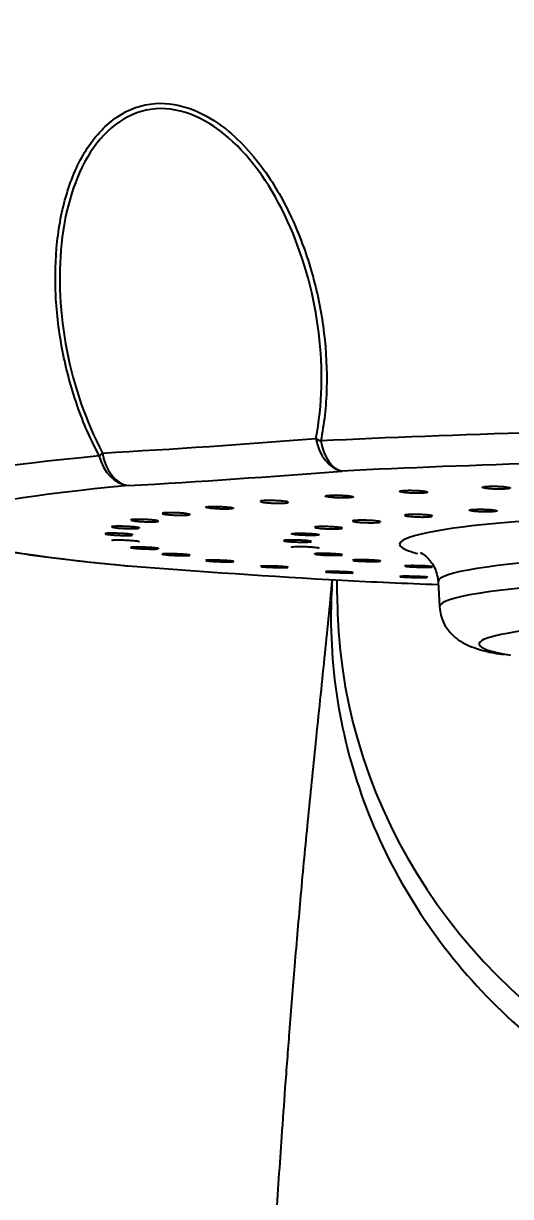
# Model space of a CAD drawing. Extents: x 0 to 1128, y 0 to 827.
# Drawn here: x 219.59 to 231.87, y 538.16 to 567.77 of the extents above; entities that cross this region are included whole.
import ezdxf

# ---------------------------------------------------------------- set-up
doc = ezdxf.new("R2010")
doc.units = 0
doc.header["$LTSCALE"] = 10
doc.header["$MEASUREMENT"] = 0
doc.header["$PDMODE"] = 3
doc.header["$PDSIZE"] = -10
doc.layers.get('0').update_dxf_attribs({"linetype": 'CONTINUOUS'})
doc.layers.get('DEFPOINTS').update_dxf_attribs({"linetype": 'CONTINUOUS'})
doc.layers.add('1', color=7, linetype='CONTINUOUS')
doc.styles.add('Daelim Dimension', font='')
doc.styles.get('Daelim Dimension').set_extended_font_data('나눔고딕')
doc.dimstyles.new('DEFAULT', dxfattribs={"dimscale": 2, "dimtxt": 2, "dimasz": 2, "dimexe": 0, "dimexo": 2, "dimgap": 1, "dimtad": 1, "dimdec": 0, "dimzin": 9, "dimdsep": 46, "dimtxsty": 'Daelim Dimension', "dimcen": 0.5, "dimclrd": 5, "dimclre": 5, "dimclrt": 256, "dimadec": 1, "dimazin": 0, "dimtfac": 1, "dimtdec": 0, "dimtix": 1, "dimtmove": 0, "dimatfit": 3, "dimfxl": 1, "dimtolj": 1, "dimtzin": 1, "dimlwd": 9, "dimlwe": 9, "dimarcsym": 0})

# ---------------------------------------------------------------- blocks, each defined once
blk = doc.blocks.new('*D3')
at = {"color": 5, "lineweight": 9, "ltscale": 0.5, "transparency": 16777216}
for p, q in [((238.545, 612.006), (140.756, 612.006)), ((140.756, 608.006), (140.756, 332.959)), ((211.504, 328.959), (140.756, 328.959))]:
    blk.add_line(p, q, dxfattribs=at)
at = {"color": 5, "ltscale": 0.5, "transparency": 16777216}
for points in [[(140.089, 608.006), (141.423, 608.006), (140.756, 612.006)], [(140.089, 332.959), (141.423, 332.959), (140.756, 328.959)]]:
    blk.add_solid(points, dxfattribs=at)
at = {"layer": 'DEFPOINTS', "color": 0, "ltscale": 0.5, "transparency": 16777216}
for p in [(242.545, 612.006), (140.756, 328.959), (215.504, 328.959)]:
    blk.add_point(p, dxfattribs=at)
at = {"color": 7, "ltscale": 0.5, "transparency": 16777216, "insert": (133.643, 470.482), "char_height": 10, "attachment_point": 5, "rotation": 90, "style": 'Daelim Dimension'}
blk.add_mtext('\\A1;283', dxfattribs=at)

msp = doc.modelspace()

# ---------------------------------------------------------------- linework, layer by layer
at = {"layer": '1', "color": 7, "linetype": 'Continuous'}
for p, q in [((221.651, 554.89), (221.649, 554.887)), ((226.151, 554.717), (226.149, 554.714)), ((230.047, 553.679), (230.047, 553.678)), ((230.047, 553.676), (230.08, 553.048))]:
    msp.add_line(p, q, dxfattribs=at)
msp.add_arc((222.271, 555.078), 1, 264.7046, 265.4806, dxfattribs=at)
for centre, major_axis, ratio, start_param, end_param in [((242.499, 555.802), (-26.048, 0), 0.068015, 4.864721, 5.345455), ((152.225, 1013.81), (112.347, -450.386), 0.703193, 6.150183, 6.166587), ((227.655, 557.464), (0.982, -0.19), 0.392732, 4.012057, 4.175036), ((227.655, 557.464), (-0.079, 0.997), 0.706171, 1.687884, 2.9859), ((227.655, 557.464), (-0.05, 0.999), 0.590249, 1.777466, 3.005157), ((222.271, 557.097), (-0.885, -0.466), 0.234157, 5.474614, 5.637592), ((222.271, 557.097), (0.056, -0.998), 0.70472, 4.845677, 6.143692), ((242.499, 555.802), (-26.048, 0), 0.068015, 5.650119, 6.130853), ((222.271, 557.097), (-0.092, 0.996), 0.80435, 1.747099, 2.97479), ((242.499, 555.091), (25.142, 0), 0.068015, 1.723128, 2.203862), ((152.729, 1013.936), (-112.58, 451.32), 0.703193, 3.00859, 3.024994), ((242.499, 555.091), (25.142, 0), 0.068015, 2.508527, 2.989261), ((242.499, 554.624), (-13.422, 0), 0.068015, 3.598694, 5.902464), ((242.499, 555.091), (25.142, 0), 0.068015, 3.293925, 3.774659), ((242.499, 554.624), (-13.422, 0), 0.068015, 5.902464, 6.283185), ((242.499, 554.624), (-13.422, 0), 0.068015, 0, 0.206854), ((242.499, 553.679), (-12.452, 0), 0.068015, 3.141593, 6.283185), ((242.499, 554.624), (-13.422, 0), 0.068015, 0.206854, 0.260458), ((222.271, 555.078), (-0.092, -0.996), 0.80435, 6.283183, 6.345834), ((222.271, 555.078), (-0.079, -0.997), 0.703631, 6.283173, 6.33556), ((152.729, 1001.724), (-167.305, 434.02), 0.673333, 2.829529, 2.845933), ((242.499, 555.091), (25.142, 0), 0.068015, 4.079323, 4.194444), ((242.499, 553.051), (-12.419, 0), 0.068015, 3.141593, 6.281418), ((242.499, 553.348), (-15, 0), 0.938583, 0, 3.141593), ((242.499, 552.105), (-11.42, 0), 0.068015, 3.440927, 6.055027), ((242.499, 552.105), (-11.42, 0), 0.068015, 6.055027, 6.283185), ((242.499, 552.105), (-11.42, 0), 0.068015, 0, 0.375322)]:
    msp.add_ellipse(centre, major_axis=major_axis, ratio=ratio, start_param=start_param, end_param=end_param, dxfattribs=at)
for points, knots in [([(226.965, 557.292), (227.292, 558.976), (227.048, 560.938), (225.956, 563.461), (225.469, 564.223), (224.274, 565.341), (223.584, 565.66), (222.26, 565.564), (221.686, 565.149), (220.877, 563.896), (220.637, 563.073), (220.365, 560.484), (220.737, 558.528), (221.581, 556.925)], [0, 0, 0, 0, 0.25, 0.25, 0.375, 0.375, 0.5, 0.5, 0.625, 0.625, 0.75, 0.75, 1, 1, 1, 1]), ([(221.498, 556.85), (221.395, 557.055), (221.188, 557.469), (220.85, 558.347), (220.54, 559.498), (220.368, 560.902), (220.402, 562.279), (220.66, 563.568), (221.162, 564.684), (221.923, 565.486), (222.874, 565.833), (223.842, 565.66), (224.849, 565.058), (225.741, 564.045), (226.455, 562.718), (226.926, 561.367), (227.202, 559.958), (227.256, 558.782), (227.199, 557.876), (227.125, 557.444), (227.088, 557.23)], [0, 0, 0, 0, 0.030925, 0.062393, 0.124655, 0.186847, 0.248867, 0.311288, 0.373942, 0.43667, 0.499585, 0.558364, 0.609289, 0.687378, 0.749769, 0.812162, 0.87525, 0.93778, 0.969186, 1, 1, 1, 1]), ([(231.359, 556.086), (231.324, 556.085), (231.292, 556.083), (231.237, 556.079), (231.214, 556.076), (231.181, 556.069), (231.17, 556.065), (231.162, 556.057), (231.165, 556.053), (231.184, 556.045), (231.2, 556.041), (231.243, 556.033), (231.27, 556.029), (231.332, 556.023), (231.368, 556.02), (231.442, 556.016), (231.483, 556.014), (231.561, 556.013), (231.6, 556.012), (231.673, 556.014), (231.709, 556.015), (231.769, 556.019), (231.794, 556.021), (231.835, 556.027), (231.85, 556.031), (231.865, 556.039), (231.866, 556.043), (231.855, 556.051), (231.844, 556.055), (231.808, 556.063), (231.783, 556.067), (231.726, 556.074), (231.693, 556.077), (231.622, 556.082), (231.582, 556.084), (231.504, 556.087), (231.465, 556.087), (231.404, 556.087), (231.381, 556.086), (231.359, 556.086)], [0, 0, 0, 0, 0.053463, 0.053463, 0.106782, 0.106782, 0.161942, 0.161942, 0.214427, 0.214427, 0.268948, 0.268948, 0.322422, 0.322422, 0.37606, 0.37606, 0.430492, 0.430492, 0.483261, 0.483261, 0.537949, 0.537949, 0.590625, 0.590625, 0.644964, 0.644964, 0.698292, 0.698292, 0.751913, 0.751913, 0.806599, 0.806599, 0.859304, 0.859304, 0.914087, 0.914087, 0.96682, 0.96682, 1, 1, 1, 1]), ([(225.654, 555.723), (225.628, 555.721), (225.606, 555.719), (225.577, 555.713), (225.567, 555.71), (225.564, 555.705), (225.564, 555.704), (225.564, 555.704)], [0, 0, 0, 0, 0.450035, 0.450035, 0.898852, 0.898852, 1, 1, 1, 1]), ([(225.578, 555.695), (225.578, 555.695), (225.578, 555.695), (225.589, 555.691), (225.606, 555.687), (225.651, 555.679), (225.68, 555.676), (225.744, 555.669), (225.78, 555.666), (225.855, 555.662), (225.895, 555.66), (225.974, 555.658), (226.014, 555.657), (226.086, 555.658), (226.119, 555.658), (226.177, 555.661), (226.203, 555.663), (226.24, 555.669), (226.253, 555.672), (226.266, 555.678), (226.265, 555.682), (226.252, 555.69), (226.238, 555.694), (226.2, 555.701), (226.174, 555.705), (226.115, 555.712), (226.08, 555.715), (226.008, 555.72), (225.969, 555.722), (225.891, 555.726), (225.85, 555.726), (225.775, 555.727), (225.74, 555.726), (225.689, 555.725), (225.67, 555.724), (225.654, 555.723)], [0, 0, 0, 0, 0.000118, 0.000118, 0.062737, 0.062737, 0.127785, 0.127785, 0.191586, 0.191586, 0.255581, 0.255581, 0.320524, 0.320524, 0.383482, 0.383482, 0.448729, 0.448729, 0.511577, 0.511577, 0.576409, 0.576409, 0.640034, 0.640034, 0.704009, 0.704009, 0.769254, 0.769254, 0.832136, 0.832136, 0.897498, 0.897498, 0.960414, 0.960414, 1, 1, 1, 1]), ([(227.326, 555.86), (227.297, 555.858), (227.271, 555.856), (227.233, 555.851), (227.219, 555.847), (227.204, 555.84), (227.203, 555.836), (227.216, 555.828), (227.228, 555.824), (227.265, 555.817), (227.289, 555.813), (227.348, 555.806), (227.381, 555.803), (227.453, 555.797), (227.492, 555.795), (227.571, 555.792), (227.611, 555.792), (227.687, 555.791), (227.722, 555.792), (227.787, 555.794), (227.816, 555.796), (227.862, 555.801), (227.879, 555.804), (227.901, 555.81), (227.907, 555.814), (227.902, 555.822), (227.893, 555.826), (227.864, 555.834), (227.843, 555.838), (227.791, 555.845), (227.759, 555.849), (227.69, 555.854), (227.653, 555.857), (227.576, 555.86), (227.535, 555.862), (227.458, 555.863), (227.42, 555.863), (227.365, 555.861), (227.345, 555.861), (227.326, 555.86)], [0, 0, 0, 0, 0.053463, 0.053463, 0.106782, 0.106782, 0.161942, 0.161942, 0.214427, 0.214427, 0.268948, 0.268948, 0.322422, 0.322422, 0.37606, 0.37606, 0.430492, 0.430492, 0.483261, 0.483261, 0.537949, 0.537949, 0.590625, 0.590625, 0.644964, 0.644964, 0.698292, 0.698292, 0.751913, 0.751913, 0.806599, 0.806599, 0.859304, 0.859304, 0.914087, 0.914087, 0.96682, 0.96682, 1, 1, 1, 1]), ([(229.238, 555.981), (229.206, 555.98), (229.176, 555.978), (229.13, 555.973), (229.111, 555.97), (229.086, 555.963), (229.08, 555.959), (229.083, 555.951), (229.091, 555.947), (229.119, 555.939), (229.139, 555.935), (229.19, 555.928), (229.221, 555.924), (229.288, 555.918), (229.326, 555.916), (229.403, 555.912), (229.444, 555.911), (229.521, 555.91), (229.559, 555.91), (229.629, 555.912), (229.661, 555.914), (229.714, 555.918), (229.736, 555.921), (229.768, 555.927), (229.778, 555.931), (229.783, 555.939), (229.779, 555.943), (229.759, 555.951), (229.743, 555.955), (229.699, 555.963), (229.67, 555.967), (229.607, 555.973), (229.571, 555.976), (229.497, 555.98), (229.456, 555.982), (229.378, 555.983), (229.339, 555.984), (229.28, 555.983), (229.258, 555.982), (229.238, 555.981)], [0, 0, 0, 0, 0.053463, 0.053463, 0.106782, 0.106782, 0.161942, 0.161942, 0.214427, 0.214427, 0.268948, 0.268948, 0.322422, 0.322422, 0.37606, 0.37606, 0.430492, 0.430492, 0.483261, 0.483261, 0.537949, 0.537949, 0.590625, 0.590625, 0.644964, 0.644964, 0.698292, 0.698292, 0.751913, 0.751913, 0.806599, 0.806599, 0.859304, 0.859304, 0.914087, 0.914087, 0.96682, 0.96682, 1, 1, 1, 1]), ([(224.247, 555.573), (224.225, 555.571), (224.208, 555.568), (224.187, 555.562), (224.183, 555.559), (224.188, 555.552), (224.197, 555.548), (224.229, 555.54), (224.25, 555.536), (224.303, 555.529), (224.335, 555.526), (224.404, 555.52), (224.443, 555.518), (224.52, 555.514), (224.56, 555.512), (224.637, 555.511), (224.676, 555.51), (224.743, 555.511), (224.774, 555.513), (224.825, 555.516), (224.846, 555.518), (224.875, 555.524), (224.882, 555.527), (224.886, 555.534), (224.88, 555.537), (224.857, 555.545), (224.839, 555.549), (224.792, 555.556), (224.763, 555.559), (224.698, 555.566), (224.661, 555.569), (224.585, 555.573), (224.546, 555.575), (224.467, 555.577), (224.428, 555.578), (224.356, 555.578), (224.323, 555.577), (224.277, 555.575), (224.261, 555.574), (224.247, 555.573)], [0, 0, 0, 0, 0.053463, 0.053463, 0.106782, 0.106782, 0.161942, 0.161942, 0.214427, 0.214427, 0.268948, 0.268948, 0.322422, 0.322422, 0.37606, 0.37606, 0.430492, 0.430492, 0.483261, 0.483261, 0.537949, 0.537949, 0.590625, 0.590625, 0.644964, 0.644964, 0.698292, 0.698292, 0.751913, 0.751913, 0.806599, 0.806599, 0.859304, 0.859304, 0.914087, 0.914087, 0.96682, 0.96682, 1, 1, 1, 1]), ([(230.965, 555.502), (230.935, 555.501), (230.908, 555.499), (230.867, 555.494), (230.852, 555.49), (230.835, 555.484), (230.833, 555.48), (230.843, 555.473), (230.854, 555.469), (230.889, 555.462), (230.913, 555.458), (230.969, 555.452), (231.002, 555.449), (231.073, 555.444), (231.112, 555.443), (231.19, 555.44), (231.231, 555.439), (231.307, 555.439), (231.343, 555.44), (231.409, 555.442), (231.439, 555.444), (231.486, 555.449), (231.505, 555.451), (231.529, 555.458), (231.536, 555.461), (231.534, 555.468), (231.526, 555.472), (231.499, 555.479), (231.479, 555.483), (231.429, 555.49), (231.398, 555.493), (231.331, 555.498), (231.294, 555.5), (231.217, 555.504), (231.176, 555.505), (231.099, 555.505), (231.061, 555.505), (231.005, 555.504), (230.984, 555.503), (230.965, 555.502)], [0, 0, 0, 0, 0.053487, 0.053487, 0.106829, 0.106829, 0.162009, 0.162009, 0.214495, 0.214495, 0.269006, 0.269006, 0.32245, 0.32245, 0.376062, 0.376062, 0.430482, 0.430482, 0.483252, 0.483252, 0.537958, 0.537958, 0.590665, 0.590665, 0.645027, 0.645027, 0.698361, 0.698361, 0.751977, 0.751977, 0.806636, 0.806636, 0.859313, 0.859313, 0.914079, 0.914079, 0.966809, 0.966809, 1, 1, 1, 1]), ([(222.315, 555.242), (222.301, 555.24), (222.294, 555.237), (222.293, 555.234), (222.293, 555.234), (222.293, 555.233)], [0, 0, 0, 0, 0.897837, 0.897837, 1, 1, 1, 1]), ([(222.31, 555.224), (222.31, 555.224), (222.31, 555.224), (222.323, 555.221), (222.342, 555.217), (222.39, 555.21), (222.419, 555.207), (222.484, 555.201), (222.522, 555.198), (222.598, 555.194), (222.638, 555.192), (222.716, 555.189), (222.755, 555.188), (222.826, 555.188), (222.86, 555.189), (222.915, 555.191), (222.939, 555.192), (222.974, 555.196), (222.986, 555.199), (222.99, 555.202)], [0, 0, 0, 0, 0.000038, 0.000038, 0.128026, 0.128026, 0.249805, 0.249805, 0.376308, 0.376308, 0.500384, 0.500384, 0.624839, 0.624839, 0.751137, 0.751137, 0.873575, 0.873575, 1, 1, 1, 1]), ([(222.993, 555.205), (222.993, 555.207), (222.99, 555.209), (222.976, 555.214), (222.961, 555.218), (222.92, 555.225), (222.893, 555.228), (222.833, 555.235), (222.798, 555.238), (222.724, 555.243), (222.683, 555.245), (222.605, 555.248), (222.566, 555.249), (222.492, 555.25), (222.456, 555.25), (222.395, 555.249), (222.368, 555.248), (222.335, 555.245), (222.323, 555.244), (222.315, 555.242)], [0, 0, 0, 0, 0.079602, 0.079602, 0.201774, 0.201774, 0.321671, 0.321671, 0.442226, 0.442226, 0.565176, 0.565176, 0.683673, 0.683673, 0.806842, 0.806842, 0.925402, 0.925402, 1, 1, 1, 1]), ([(223.128, 555.412), (223.11, 555.409), (223.098, 555.407), (223.09, 555.402), (223.089, 555.401), (223.089, 555.399)], [0, 0, 0, 0, 0.675005, 0.675005, 1, 1, 1, 1]), ([(223.095, 555.394), (223.095, 555.394), (223.095, 555.394), (223.102, 555.39), (223.117, 555.386), (223.157, 555.379), (223.182, 555.376), (223.242, 555.369), (223.277, 555.366), (223.35, 555.361), (223.39, 555.359), (223.468, 555.355), (223.508, 555.354), (223.583, 555.353), (223.619, 555.353), (223.681, 555.355), (223.708, 555.356), (223.752, 555.36), (223.768, 555.362), (223.778, 555.365)], [0, 0, 0, 0, 0.000036, 0.000036, 0.128024, 0.128024, 0.249803, 0.249803, 0.376305, 0.376305, 0.50038, 0.50038, 0.624835, 0.624835, 0.751132, 0.751132, 0.87357, 0.87357, 1, 1, 1, 1]), ([(223.788, 555.372), (223.788, 555.373), (223.788, 555.374), (223.783, 555.378), (223.773, 555.382), (223.741, 555.389), (223.718, 555.393), (223.664, 555.399), (223.632, 555.403), (223.562, 555.409), (223.522, 555.411), (223.445, 555.415), (223.405, 555.416), (223.329, 555.418), (223.29, 555.418), (223.223, 555.418), (223.194, 555.417), (223.153, 555.414), (223.14, 555.413), (223.128, 555.412)], [0, 0, 0, 0, 0.037538, 0.037538, 0.165293, 0.165293, 0.29067, 0.29067, 0.416734, 0.416734, 0.545303, 0.545303, 0.669216, 0.669216, 0.798015, 0.798015, 0.921993, 0.921993, 1, 1, 1, 1]), ([(227.949, 555.221), (227.928, 555.219), (227.912, 555.217), (227.896, 555.212), (227.893, 555.209), (227.893, 555.207)], [0, 0, 0, 0, 0.570919, 0.570919, 1, 1, 1, 1]), ([(227.895, 555.204), (227.895, 555.204), (227.895, 555.204), (227.898, 555.201), (227.909, 555.197), (227.943, 555.19), (227.965, 555.187), (228.02, 555.181), (228.052, 555.178), (228.123, 555.173), (228.162, 555.171), (228.239, 555.168), (228.279, 555.167), (228.356, 555.166), (228.394, 555.166), (228.46, 555.167), (228.49, 555.169), (228.539, 555.172), (228.559, 555.175), (228.573, 555.177)], [0, 0, 0, 0, 0.000042, 0.000042, 0.128083, 0.128083, 0.249873, 0.249873, 0.376363, 0.376363, 0.500375, 0.500375, 0.624778, 0.624778, 0.751057, 0.751057, 0.873506, 0.873506, 1, 1, 1, 1]), ([(228.592, 555.186), (228.592, 555.186), (228.592, 555.186), (228.593, 555.19), (228.586, 555.193), (228.561, 555.2), (228.541, 555.204), (228.493, 555.21), (228.463, 555.213), (228.396, 555.219), (228.358, 555.221), (228.282, 555.225), (228.243, 555.226), (228.165, 555.228), (228.125, 555.228), (228.055, 555.227), (228.023, 555.226), (227.978, 555.224), (227.963, 555.223), (227.949, 555.221)], [0, 0, 0, 0, 0.004051, 0.004051, 0.136319, 0.136319, 0.266086, 0.266086, 0.396537, 0.396537, 0.529528, 0.529528, 0.657695, 0.657695, 0.790946, 0.790946, 0.919244, 0.919244, 1, 1, 1, 1]), ([(229.295, 555.37), (229.268, 555.368), (229.247, 555.366), (229.217, 555.36), (229.208, 555.357), (229.205, 555.353), (229.205, 555.352), (229.205, 555.351)], [0, 0, 0, 0, 0.450765, 0.450765, 0.900314, 0.900314, 1, 1, 1, 1]), ([(229.219, 555.343), (229.219, 555.343), (229.219, 555.343), (229.229, 555.339), (229.247, 555.336), (229.292, 555.329), (229.32, 555.326), (229.385, 555.32), (229.421, 555.318), (229.496, 555.314), (229.536, 555.312), (229.614, 555.31), (229.654, 555.31), (229.726, 555.311), (229.759, 555.312), (229.818, 555.315), (229.843, 555.317), (229.88, 555.322), (229.893, 555.325), (229.899, 555.328)], [0, 0, 0, 0, 0.000241, 0.000241, 0.122702, 0.122702, 0.249888, 0.249888, 0.374582, 0.374582, 0.499671, 0.499671, 0.626645, 0.626645, 0.749768, 0.749768, 0.877408, 0.877408, 1, 1, 1, 1]), ([(229.904, 555.332), (229.905, 555.334), (229.903, 555.337), (229.892, 555.342), (229.878, 555.346), (229.84, 555.353), (229.815, 555.356), (229.756, 555.362), (229.721, 555.365), (229.648, 555.37), (229.61, 555.371), (229.531, 555.374), (229.491, 555.374), (229.416, 555.374), (229.38, 555.374), (229.329, 555.372), (229.311, 555.371), (229.295, 555.37)], [0, 0, 0, 0, 0.081316, 0.081316, 0.219347, 0.219347, 0.358106, 0.358106, 0.499567, 0.499567, 0.635895, 0.635895, 0.777633, 0.777633, 0.914101, 0.914101, 1, 1, 1, 1]), ([(217.294, 554.915), (217.384, 554.876), (217.673, 554.764), (218.202, 554.624), (219.007, 554.466), (219.973, 554.322), (221.047, 554.193), (221.818, 554.116), (222.178, 554.082)], [0, 0, 0, 0, 0.096545, 0.291103, 0.472753, 0.66485, 0.85132, 1, 1, 1, 1]), ([(222.349, 554.857), (222.349, 554.859), (222.348, 554.86), (222.34, 554.864), (222.329, 554.867), (222.294, 554.873), (222.27, 554.876), (222.213, 554.882), (222.18, 554.885), (222.109, 554.891), (222.07, 554.893), (221.992, 554.897), (221.951, 554.898), (221.875, 554.9), (221.839, 554.901), (221.773, 554.9), (221.743, 554.9), (221.696, 554.898), (221.678, 554.896), (221.659, 554.893), (221.653, 554.891), (221.651, 554.89)], [0, 0, 0, 0, 0.047898, 0.047898, 0.156442, 0.156442, 0.268414, 0.268414, 0.378302, 0.378302, 0.488792, 0.488792, 0.601477, 0.601477, 0.710082, 0.710082, 0.822968, 0.822968, 0.93163, 0.93163, 1, 1, 1, 1]), ([(221.658, 554.882), (221.658, 554.882), (221.658, 554.882), (221.667, 554.879), (221.683, 554.875), (221.725, 554.869), (221.753, 554.866), (221.815, 554.86), (221.85, 554.857), (221.923, 554.852), (221.964, 554.85), (222.043, 554.847), (222.082, 554.846), (222.155, 554.844), (222.19, 554.844), (222.251, 554.845), (222.278, 554.846), (222.318, 554.849), (222.333, 554.851), (222.341, 554.853)], [0, 0, 0, 0, 0.000059, 0.000059, 0.124137, 0.124137, 0.252501, 0.252501, 0.374638, 0.374638, 0.501513, 0.501513, 0.625953, 0.625953, 0.750774, 0.750774, 0.877443, 0.877443, 1, 1, 1, 1]), ([(221.813, 555.059), (221.813, 555.059), (221.813, 555.059), (221.817, 555.056), (221.828, 555.053), (221.861, 555.046), (221.885, 555.043), (221.94, 555.036), (221.973, 555.033), (222.043, 555.028), (222.082, 555.025), (222.16, 555.021), (222.2, 555.02), (222.276, 555.018), (222.313, 555.018), (222.38, 555.018), (222.41, 555.019), (222.459, 555.021), (222.478, 555.023), (222.491, 555.025)], [0, 0, 0, 0, 0.00006, 0.00006, 0.124137, 0.124137, 0.252501, 0.252501, 0.374639, 0.374639, 0.501514, 0.501514, 0.625955, 0.625955, 0.750776, 0.750776, 0.877445, 0.877445, 1, 1, 1, 1]), ([(222.51, 555.032), (222.51, 555.032), (222.51, 555.033), (222.51, 555.036), (222.503, 555.039), (222.477, 555.045), (222.458, 555.049), (222.408, 555.055), (222.378, 555.058), (222.312, 555.064), (222.275, 555.067), (222.198, 555.071), (222.157, 555.073), (222.079, 555.076), (222.041, 555.077), (221.971, 555.077), (221.937, 555.077), (221.883, 555.075), (221.861, 555.073), (221.834, 555.07), (221.825, 555.069), (221.82, 555.067)], [0, 0, 0, 0, 0.005874, 0.005874, 0.119209, 0.119209, 0.236124, 0.236124, 0.350861, 0.350861, 0.466228, 0.466228, 0.583887, 0.583887, 0.697286, 0.697286, 0.815154, 0.815154, 0.928612, 0.928612, 1, 1, 1, 1]), ([(226.358, 554.891), (226.348, 554.888), (226.344, 554.885), (226.35, 554.88), (226.36, 554.876), (226.391, 554.87), (226.413, 554.867), (226.467, 554.861), (226.499, 554.858), (226.568, 554.853), (226.607, 554.851), (226.684, 554.848), (226.724, 554.846), (226.801, 554.845), (226.839, 554.845), (226.907, 554.845), (226.938, 554.846), (226.988, 554.849), (227.008, 554.851), (227.037, 554.855), (227.045, 554.858), (227.046, 554.864), (227.041, 554.867), (227.017, 554.873), (226.999, 554.876), (226.951, 554.882), (226.922, 554.885), (226.857, 554.891), (226.82, 554.893), (226.744, 554.897), (226.703, 554.899), (226.625, 554.901), (226.587, 554.901), (226.516, 554.901), (226.481, 554.9), (226.425, 554.898), (226.402, 554.897), (226.373, 554.894), (226.364, 554.892), (226.358, 554.891)], [0, 0, 0, 0, 0.053487, 0.053487, 0.106829, 0.106829, 0.162009, 0.162009, 0.214495, 0.214495, 0.269006, 0.269006, 0.32245, 0.32245, 0.376062, 0.376062, 0.430482, 0.430482, 0.483252, 0.483252, 0.537958, 0.537958, 0.590665, 0.590665, 0.645027, 0.645027, 0.698361, 0.698361, 0.751977, 0.751977, 0.806636, 0.806636, 0.859313, 0.859313, 0.914079, 0.914079, 0.966809, 0.966809, 1, 1, 1, 1]), ([(226.962, 555.06), (226.946, 555.058), (226.936, 555.055), (226.932, 555.051), (226.932, 555.051), (226.932, 555.05)], [0, 0, 0, 0, 0.770834, 0.770834, 1, 1, 1, 1]), ([(226.943, 555.043), (226.943, 555.043), (226.943, 555.043), (226.953, 555.04), (226.97, 555.036), (227.014, 555.03), (227.042, 555.027), (227.104, 555.021), (227.14, 555.018), (227.216, 555.014), (227.255, 555.012), (227.333, 555.01), (227.373, 555.01), (227.446, 555.01), (227.481, 555.01), (227.54, 555.012), (227.565, 555.014), (227.605, 555.018), (227.619, 555.02), (227.626, 555.023)], [0, 0, 0, 0, 0.000037, 0.000037, 0.128078, 0.128078, 0.249868, 0.249868, 0.376358, 0.376358, 0.500369, 0.500369, 0.624773, 0.624773, 0.751052, 0.751052, 0.873501, 0.873501, 1, 1, 1, 1]), ([(227.632, 555.028), (227.632, 555.029), (227.63, 555.031), (227.622, 555.036), (227.609, 555.039), (227.572, 555.046), (227.547, 555.049), (227.49, 555.055), (227.456, 555.057), (227.384, 555.062), (227.344, 555.064), (227.266, 555.067), (227.227, 555.068), (227.151, 555.069), (227.114, 555.069), (227.05, 555.067), (227.022, 555.066), (226.985, 555.063), (226.972, 555.062), (226.962, 555.06)], [0, 0, 0, 0, 0.058733, 0.058733, 0.183739, 0.183739, 0.306381, 0.306381, 0.42967, 0.42967, 0.555359, 0.555359, 0.676489, 0.676489, 0.802424, 0.802424, 0.923678, 0.923678, 1, 1, 1, 1]), ([(222.51, 554.683), (222.511, 554.685), (222.507, 554.687), (222.489, 554.692), (222.472, 554.695), (222.429, 554.701), (222.401, 554.704), (222.338, 554.709), (222.302, 554.712), (222.228, 554.717), (222.188, 554.719), (222.109, 554.722), (222.069, 554.723), (221.997, 554.724), (221.963, 554.724), (221.903, 554.724), (221.877, 554.723), (221.838, 554.72), (221.824, 554.718), (221.812, 554.715), (221.81, 554.714), (221.811, 554.712)], [0, 0, 0, 0, 0.086549, 0.086549, 0.190687, 0.190687, 0.298114, 0.298114, 0.40354, 0.40354, 0.509545, 0.509545, 0.617656, 0.617656, 0.721851, 0.721851, 0.830155, 0.830155, 0.934406, 0.934406, 1, 1, 1, 1]), ([(222.993, 554.511), (222.993, 554.511), (222.993, 554.512), (222.991, 554.515), (222.982, 554.517), (222.953, 554.523), (222.932, 554.525), (222.881, 554.531), (222.85, 554.534), (222.781, 554.539), (222.743, 554.541), (222.667, 554.545), (222.626, 554.547), (222.549, 554.549), (222.51, 554.55), (222.441, 554.551), (222.41, 554.551), (222.357, 554.549), (222.335, 554.548), (222.305, 554.545), (222.296, 554.543), (222.292, 554.54), (222.293, 554.539), (222.297, 554.537)], [0, 0, 0, 0, 0.017198, 0.017198, 0.121209, 0.121209, 0.221396, 0.221396, 0.324746, 0.324746, 0.426172, 0.426172, 0.528155, 0.528155, 0.632163, 0.632163, 0.732406, 0.732406, 0.8366, 0.8366, 0.936894, 0.936894, 1, 1, 1, 1]), ([(222.297, 554.537), (222.302, 554.535), (222.315, 554.532), (222.351, 554.526), (222.375, 554.524), (222.433, 554.518), (222.467, 554.515), (222.539, 554.511), (222.578, 554.509), (222.655, 554.505), (222.696, 554.504), (222.772, 554.502), (222.808, 554.501), (222.873, 554.501), (222.902, 554.501), (222.948, 554.503), (222.967, 554.505), (222.978, 554.506)], [0, 0, 0, 0, 0.12423, 0.12423, 0.248123, 0.248123, 0.376296, 0.376296, 0.498252, 0.498252, 0.624938, 0.624938, 0.749194, 0.749194, 0.87383, 0.87383, 1, 1, 1, 1]), ([(226.849, 554.691), (226.849, 554.692), (226.848, 554.693), (226.84, 554.697), (226.829, 554.7), (226.794, 554.706), (226.77, 554.709), (226.713, 554.715), (226.68, 554.717), (226.609, 554.722), (226.57, 554.724), (226.492, 554.727), (226.451, 554.728), (226.375, 554.729), (226.339, 554.729), (226.273, 554.729), (226.243, 554.728), (226.196, 554.725), (226.178, 554.723), (226.159, 554.72), (226.153, 554.718), (226.151, 554.717)], [0, 0, 0, 0, 0.047883, 0.047883, 0.156494, 0.156494, 0.268517, 0.268517, 0.378421, 0.378421, 0.488905, 0.488905, 0.60154, 0.60154, 0.710089, 0.710089, 0.822945, 0.822945, 0.931605, 0.931605, 1, 1, 1, 1]), ([(226.158, 554.709), (226.158, 554.709), (226.158, 554.709), (226.167, 554.706), (226.183, 554.703), (226.225, 554.697), (226.253, 554.694), (226.315, 554.688), (226.35, 554.686), (226.424, 554.682), (226.464, 554.68), (226.543, 554.678), (226.582, 554.677), (226.655, 554.676), (226.69, 554.676), (226.751, 554.678), (226.778, 554.679), (226.818, 554.682), (226.833, 554.684), (226.841, 554.686)], [0, 0, 0, 0, 0.000078, 0.000078, 0.124221, 0.124221, 0.25264, 0.25264, 0.374789, 0.374789, 0.501652, 0.501652, 0.62603, 0.62603, 0.750801, 0.750801, 0.877452, 0.877452, 1, 1, 1, 1]), ([(227.046, 554.521), (227.046, 554.523), (227.041, 554.525), (227.02, 554.531), (227.003, 554.533), (226.957, 554.539), (226.928, 554.542), (226.864, 554.546), (226.828, 554.549), (226.752, 554.553), (226.712, 554.554), (226.634, 554.556), (226.594, 554.557), (226.522, 554.557), (226.489, 554.557), (226.431, 554.556), (226.406, 554.555), (226.369, 554.551), (226.356, 554.549), (226.347, 554.546), (226.345, 554.544), (226.346, 554.543)], [0, 0, 0, 0, 0.095672, 0.095672, 0.198832, 0.198832, 0.305232, 0.305232, 0.40962, 0.40962, 0.514558, 0.514558, 0.62154, 0.62154, 0.724641, 0.724641, 0.831832, 0.831832, 0.935038, 0.935038, 1, 1, 1, 1]), ([(223.788, 554.345), (223.788, 554.346), (223.787, 554.347), (223.777, 554.351), (223.763, 554.354), (223.725, 554.359), (223.7, 554.361), (223.642, 554.366), (223.608, 554.369), (223.535, 554.373), (223.496, 554.375), (223.418, 554.378), (223.378, 554.38), (223.302, 554.382), (223.265, 554.382), (223.202, 554.382), (223.174, 554.382), (223.129, 554.38), (223.112, 554.379), (223.091, 554.376), (223.087, 554.374), (223.091, 554.371), (223.095, 554.369), (223.101, 554.368)], [0, 0, 0, 0, 0.052149, 0.052149, 0.152461, 0.152461, 0.249085, 0.249085, 0.34876, 0.34876, 0.446579, 0.446579, 0.544935, 0.544935, 0.645245, 0.645245, 0.741922, 0.741922, 0.842411, 0.842411, 0.939139, 0.939139, 1, 1, 1, 1]), ([(223.101, 554.368), (223.112, 554.365), (223.129, 554.363), (223.174, 554.358), (223.202, 554.355), (223.265, 554.35), (223.303, 554.348), (223.378, 554.343), (223.417, 554.342), (223.495, 554.339), (223.535, 554.338), (223.608, 554.336), (223.642, 554.336), (223.7, 554.337), (223.725, 554.337), (223.764, 554.339), (223.777, 554.341), (223.783, 554.343)], [0, 0, 0, 0, 0.12423, 0.12423, 0.248123, 0.248123, 0.376296, 0.376296, 0.498253, 0.498253, 0.624939, 0.624939, 0.749195, 0.749195, 0.873831, 0.873831, 1, 1, 1, 1]), ([(227.632, 554.355), (227.632, 554.356), (227.631, 554.357), (227.626, 554.36), (227.615, 554.363), (227.581, 554.368), (227.558, 554.37), (227.503, 554.375), (227.47, 554.378), (227.399, 554.382), (227.361, 554.384), (227.284, 554.387), (227.243, 554.388), (227.166, 554.389), (227.129, 554.39), (227.063, 554.389), (227.033, 554.389), (226.984, 554.387), (226.964, 554.385), (226.939, 554.382), (226.932, 554.38), (226.932, 554.377), (226.932, 554.377), (226.932, 554.377)], [0, 0, 0, 0, 0.037507, 0.037507, 0.146124, 0.146124, 0.250772, 0.250772, 0.358707, 0.358707, 0.464601, 0.464601, 0.571053, 0.571053, 0.679578, 0.679578, 0.784166, 0.784166, 0.892904, 0.892904, 0.997599, 0.997599, 1, 1, 1, 1]), ([(226.94, 554.373), (226.948, 554.371), (226.962, 554.368), (227.003, 554.363), (227.029, 554.36), (227.09, 554.355), (227.126, 554.353), (227.2, 554.349), (227.239, 554.348), (227.317, 554.345), (227.357, 554.344), (227.432, 554.343), (227.467, 554.343), (227.528, 554.344), (227.555, 554.345), (227.598, 554.348), (227.614, 554.349), (227.623, 554.351)], [0, 0, 0, 0, 0.124288, 0.124288, 0.248241, 0.248241, 0.376464, 0.376464, 0.498427, 0.498427, 0.625096, 0.625096, 0.749283, 0.749283, 0.873864, 0.873864, 1, 1, 1, 1]), ([(229.656, 554.387), (229.626, 554.398), (229.593, 554.407), (229.633, 554.394), (229.769, 554.303), (229.965, 554.068), (230.045, 553.793), (230.048, 553.643), (230.049, 553.627)], [0, 0, 0, 0, 0.199938, 0.424265, 0.6113, 0.791852, 0.977528, 1, 1, 1, 1]), ([(224.212, 554.206), (224.227, 554.204), (224.248, 554.202), (224.301, 554.197), (224.332, 554.195), (224.401, 554.19), (224.44, 554.188), (224.518, 554.185), (224.557, 554.183), (224.634, 554.181), (224.673, 554.18), (224.741, 554.18), (224.772, 554.18), (224.823, 554.181), (224.845, 554.181), (224.874, 554.184), (224.883, 554.185), (224.885, 554.189), (224.881, 554.191), (224.858, 554.195), (224.84, 554.198), (224.793, 554.203), (224.765, 554.205), (224.701, 554.209), (224.664, 554.212), (224.588, 554.215), (224.548, 554.217), (224.47, 554.22), (224.431, 554.221), (224.359, 554.222), (224.325, 554.222), (224.268, 554.222), (224.244, 554.221), (224.207, 554.219), (224.194, 554.218), (224.186, 554.215), (224.185, 554.214), (224.185, 554.214)], [0, 0, 0, 0, 0.056949, 0.056949, 0.113743, 0.113743, 0.1725, 0.1725, 0.228406, 0.228406, 0.286481, 0.286481, 0.343442, 0.343442, 0.400576, 0.400576, 0.458557, 0.458557, 0.514766, 0.514766, 0.573019, 0.573019, 0.629129, 0.629129, 0.687011, 0.687011, 0.743815, 0.743815, 0.800932, 0.800932, 0.859182, 0.859182, 0.915324, 0.915324, 0.973679, 0.973679, 1, 1, 1, 1]), ([(224.191, 554.21), (224.191, 554.21), (224.191, 554.21), (224.195, 554.209), (224.202, 554.208), (224.212, 554.206)], [0, 0, 0, 0, 0.008634, 0.008634, 1, 1, 1, 1]), ([(226.264, 554.041), (226.264, 554.041), (226.263, 554.042), (226.259, 554.044), (226.249, 554.046), (226.218, 554.05), (226.195, 554.053), (226.141, 554.057), (226.109, 554.059), (226.04, 554.063), (226.001, 554.065), (225.923, 554.068), (225.883, 554.069), (225.807, 554.071), (225.769, 554.072), (225.701, 554.072), (225.67, 554.072), (225.62, 554.071), (225.6, 554.071), (225.573, 554.068), (225.565, 554.067), (225.564, 554.065), (225.564, 554.065), (225.564, 554.065)], [0, 0, 0, 0, 0.028777, 0.028777, 0.133773, 0.133773, 0.242586, 0.242586, 0.347397, 0.347397, 0.455519, 0.455519, 0.561627, 0.561627, 0.668318, 0.668318, 0.777128, 0.777128, 0.881997, 0.881997, 0.991001, 0.991001, 1, 1, 1, 1]), ([(225.581, 554.06), (225.581, 554.06), (225.581, 554.06), (225.589, 554.058), (225.599, 554.057), (225.611, 554.056)], [0, 0, 0, 0, 0.008631, 0.008631, 1, 1, 1, 1]), ([(225.611, 554.056), (225.63, 554.054), (225.656, 554.052), (225.715, 554.047), (225.749, 554.045), (225.823, 554.041), (225.863, 554.04), (225.942, 554.037), (225.981, 554.036), (226.055, 554.034), (226.092, 554.034), (226.155, 554.034), (226.182, 554.034), (226.226, 554.035), (226.242, 554.036), (226.252, 554.038)], [0, 0, 0, 0, 0.142201, 0.142201, 0.284018, 0.284018, 0.430733, 0.430733, 0.570333, 0.570333, 0.715346, 0.715346, 0.857577, 0.857577, 1, 1, 1, 1]), ([(228.592, 554.198), (228.593, 554.2), (228.589, 554.202), (228.571, 554.206), (228.553, 554.208), (228.509, 554.213), (228.481, 554.215), (228.418, 554.22), (228.382, 554.222), (228.307, 554.225), (228.267, 554.227), (228.189, 554.229), (228.15, 554.229), (228.077, 554.23), (228.042, 554.23), (227.983, 554.229), (227.958, 554.228), (227.919, 554.226), (227.905, 554.224), (227.894, 554.221), (227.893, 554.22), (227.893, 554.219)], [0, 0, 0, 0, 0.085041, 0.085041, 0.193707, 0.193707, 0.298401, 0.298401, 0.406383, 0.406383, 0.512324, 0.512324, 0.618824, 0.618824, 0.727397, 0.727397, 0.832031, 0.832031, 0.940816, 0.940816, 1, 1, 1, 1]), ([(227.897, 554.216), (227.897, 554.216), (227.897, 554.216), (227.901, 554.215), (227.907, 554.213), (227.916, 554.212)], [0, 0, 0, 0, 0.008798, 0.008798, 1, 1, 1, 1]), ([(227.916, 554.212), (227.93, 554.209), (227.95, 554.207), (228.001, 554.202), (228.031, 554.2), (228.099, 554.196), (228.138, 554.194), (228.215, 554.191), (228.255, 554.19), (228.332, 554.188), (228.371, 554.188), (228.44, 554.187), (228.472, 554.188), (228.525, 554.189), (228.547, 554.19), (228.579, 554.193), (228.589, 554.195), (228.592, 554.197)], [0, 0, 0, 0, 0.124289, 0.124289, 0.248243, 0.248243, 0.376466, 0.376466, 0.49843, 0.49843, 0.6251, 0.6251, 0.749288, 0.749288, 0.873869, 0.873869, 1, 1, 1, 1]), ([(229.904, 554.054), (229.904, 554.054), (229.904, 554.055), (229.9, 554.057), (229.89, 554.059), (229.858, 554.064), (229.836, 554.066), (229.781, 554.07), (229.75, 554.072), (229.68, 554.076), (229.642, 554.077), (229.564, 554.08), (229.524, 554.081), (229.447, 554.082), (229.41, 554.083), (229.342, 554.082), (229.311, 554.082), (229.261, 554.08), (229.241, 554.079), (229.213, 554.076), (229.205, 554.075), (229.205, 554.073), (229.205, 554.072), (229.205, 554.072)], [0, 0, 0, 0, 0.029046, 0.029046, 0.13398, 0.13398, 0.242763, 0.242763, 0.347571, 0.347571, 0.455671, 0.455671, 0.561727, 0.561727, 0.668342, 0.668342, 0.777033, 0.777033, 0.88178, 0.88178, 0.990684, 0.990684, 1, 1, 1, 1]), ([(229.222, 554.067), (229.222, 554.067), (229.222, 554.067), (229.229, 554.065), (229.239, 554.064), (229.251, 554.063)], [0, 0, 0, 0, 0.008748, 0.008748, 1, 1, 1, 1]), ([(229.251, 554.063), (229.271, 554.061), (229.296, 554.058), (229.356, 554.054), (229.39, 554.052), (229.463, 554.049), (229.504, 554.048), (229.582, 554.045), (229.621, 554.045), (229.696, 554.044), (229.732, 554.044), (229.795, 554.044), (229.823, 554.045), (229.866, 554.047), (229.883, 554.048), (229.893, 554.05)], [0, 0, 0, 0, 0.142258, 0.142258, 0.284132, 0.284132, 0.430893, 0.430893, 0.570489, 0.570489, 0.715472, 0.715472, 0.857614, 0.857614, 1, 1, 1, 1]), ([(227.373, 553.73), (227.308, 553.068), (227.171, 551.695), (226.963, 549.698), (226.759, 547.704), (226.585, 545.862), (226.431, 544.081), (226.3, 542.44), (226.19, 540.989), (226.101, 539.747), (226.023, 538.614), (225.949, 537.494), (225.835, 535.727), (225.676, 533.123), (225.469, 529.436), (225.246, 525.128), (225.014, 520.276), (224.78, 514.92), (224.551, 509.419), (224.427, 503.723), (224.207, 496.363), (223.99, 490.349), (223.782, 484.394), (223.576, 478.352), (223.365, 472.072), (223.158, 465.807), (222.956, 459.666), (222.762, 453.753), (222.557, 447.511), (222.416, 443.245), (222.344, 441.059)], [0, 0, 0, 0, 0.037151, 0.076962, 0.113069, 0.145477, 0.173881, 0.19848, 0.218188, 0.234518, 0.248057, 0.261874, 0.276414, 0.312144, 0.3516, 0.394775, 0.441108, 0.487409, 0.533177, 0.578416, 0.62313, 0.667324, 0.711387, 0.75098, 0.793977, 0.840377, 0.877413, 0.916363, 0.957226, 1, 1, 1, 1]), ([(227.905, 553.907), (227.905, 553.908), (227.902, 553.909), (227.889, 553.912), (227.874, 553.914), (227.834, 553.918), (227.807, 553.92), (227.746, 553.924), (227.712, 553.925), (227.639, 553.929), (227.599, 553.93), (227.52, 553.933), (227.481, 553.934), (227.407, 553.935), (227.371, 553.935), (227.309, 553.936), (227.281, 553.935), (227.239, 553.934), (227.224, 553.933), (227.208, 553.931), (227.205, 553.93), (227.205, 553.929)], [0, 0, 0, 0, 0.069238, 0.069238, 0.174293, 0.174293, 0.283168, 0.283168, 0.388038, 0.388038, 0.496221, 0.496221, 0.602389, 0.602389, 0.70914, 0.70914, 0.818012, 0.818012, 0.922941, 0.922941, 1, 1, 1, 1]), ([(227.207, 553.927), (227.207, 553.927), (227.207, 553.927), (227.211, 553.926), (227.222, 553.924), (227.249, 553.921), (227.261, 553.92), (227.276, 553.918)], [0, 0, 0, 0, 0.003567, 0.003567, 0.615176, 0.615176, 1, 1, 1, 1]), ([(227.276, 553.918), (227.3, 553.916), (227.329, 553.915), (227.394, 553.911), (227.431, 553.909), (227.507, 553.906), (227.548, 553.905), (227.626, 553.902), (227.664, 553.902), (227.735, 553.901), (227.769, 553.901), (227.826, 553.901), (227.85, 553.901), (227.885, 553.903), (227.897, 553.904), (227.902, 553.906)], [0, 0, 0, 0, 0.142201, 0.142201, 0.284018, 0.284018, 0.430733, 0.430733, 0.570333, 0.570333, 0.715346, 0.715346, 0.857578, 0.857578, 1, 1, 1, 1]), ([(227.378, 553.737), (227.355, 553.418), (227.276, 551.235), (228.133, 547.189), (231.502, 542.45), (236.545, 539.284), (240.511, 538.543), (242.494, 538.543)], [0, 0, 0, 0, 0.04111, 0.280833, 0.520555, 0.760278, 1, 1, 1, 1]), ([(229.782, 553.789), (229.782, 553.789), (229.782, 553.789), (229.782, 553.79), (229.775, 553.792), (229.749, 553.795), (229.73, 553.797), (229.681, 553.8), (229.651, 553.802), (229.584, 553.805), (229.548, 553.807), (229.472, 553.809), (229.431, 553.811), (229.353, 553.812), (229.315, 553.813), (229.245, 553.814), (229.212, 553.814), (229.156, 553.813), (229.132, 553.813), (229.099, 553.811), (229.088, 553.81), (229.082, 553.809), (229.082, 553.808), (229.082, 553.808)], [0, 0, 0, 0, 0.001419, 0.001419, 0.109889, 0.109889, 0.215044, 0.215044, 0.324022, 0.324022, 0.428992, 0.428992, 0.537278, 0.537278, 0.643547, 0.643547, 0.750399, 0.750399, 0.859374, 0.859374, 0.964403, 0.964403, 1, 1, 1, 1]), ([(229.091, 553.805), (229.091, 553.805), (229.091, 553.805), (229.1, 553.803), (229.116, 553.801), (229.149, 553.798), (229.164, 553.797), (229.181, 553.796)], [0, 0, 0, 0, 0.003545, 0.003545, 0.615167, 0.615167, 1, 1, 1, 1]), ([(229.181, 553.796), (229.209, 553.795), (229.241, 553.793), (229.311, 553.79), (229.349, 553.788), (229.428, 553.786), (229.469, 553.785), (229.546, 553.783), (229.582, 553.783), (229.649, 553.783), (229.679, 553.783), (229.729, 553.783), (229.748, 553.784), (229.761, 553.785)], [0, 0, 0, 0, 0.165866, 0.165866, 0.331282, 0.331282, 0.502413, 0.502413, 0.665244, 0.665244, 0.834389, 0.834389, 1, 1, 1, 1]), ([(230.079, 553.103), (230.087, 552.947), (230.136, 552.685), (230.347, 552.376), (230.569, 552.192), (230.791, 552.071), (231.073, 551.967), (231.356, 551.894), (231.625, 551.849), (231.714, 551.836)], [0, 0, 0, 0, 0.111889, 0.2127, 0.314521, 0.433491, 0.596983, 0.873228, 1, 1, 1, 1])]:
    msp.add_open_spline(points, degree=3, knots=knots, dxfattribs=at)
for points, degree in [([(221.82, 555.067), (221.813, 555.066), (221.81, 555.064), (221.811, 555.062)], 3), ([(227.499, 553.348), (227.499, 553.721)], 1)]:
    msp.add_open_spline(points, degree=degree, dxfattribs=at)

# ---------------------------------------------------------------- dimensions: what is measured, and where the dimension line sits
at = {"color": 5, "ltscale": 0.5}
dim = msp.add_linear_dim(base=(140.756, 328.959), p1=(242.545, 612.006), p2=(215.504, 328.959), angle=90, dimstyle='DEFAULT', override={"dimtxt": 5, "dimclrd": 5, "dimclre": 5, "dimclrt": 7}, dxfattribs=at)
dim.commit()
dim.dimension.update_dxf_attribs({"geometry": '*D3', "text_midpoint": (133.643, 470.482)})

doc.saveas('drawing.dxf')
